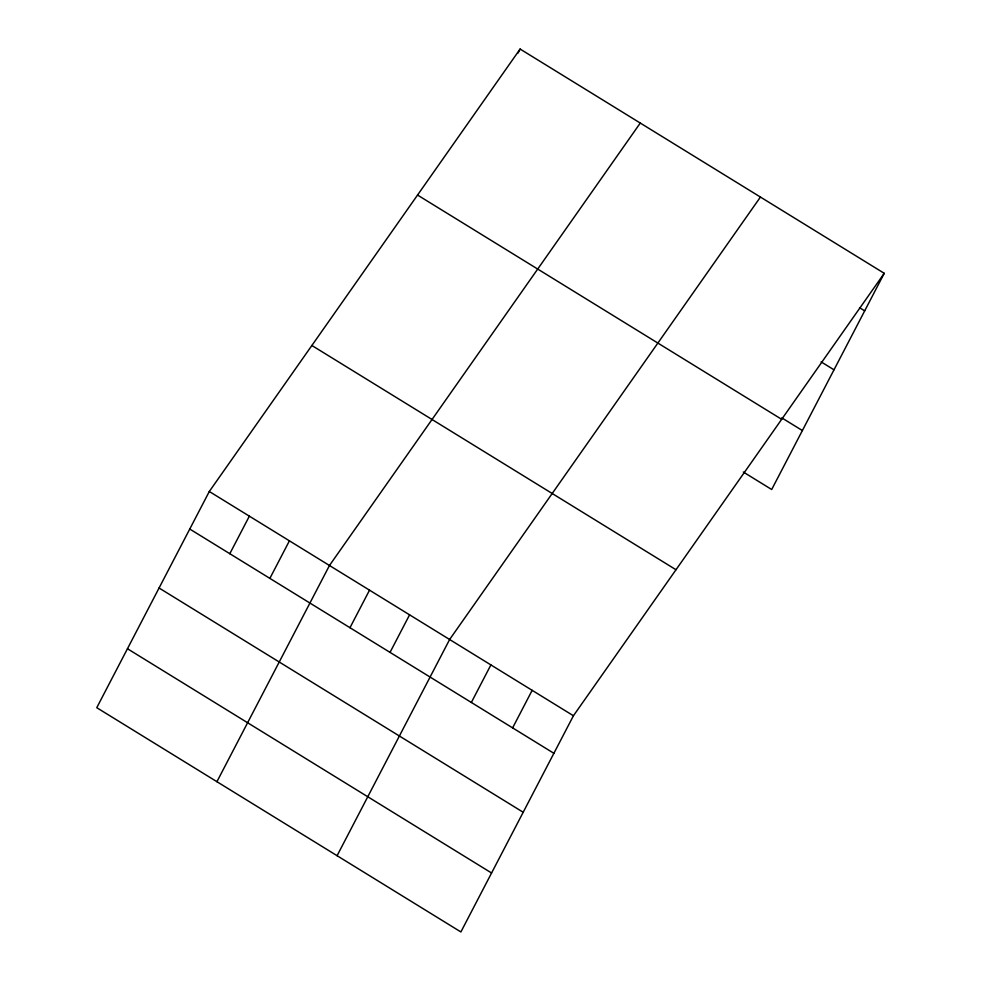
<?xml version="1.0" encoding="UTF-8"?>
<svg xmlns="http://www.w3.org/2000/svg" width="981" height="981" viewBox="0 0 981 981"><rect width="100%" height="100%" fill="white"/><g stroke="black" fill="none" stroke-linecap="round" stroke-linejoin="round"><path stroke-width="1.47" d="M209.309 491.493L96.763 707.693L460.886 931.95L573.431 715.75L884.237 273.307L520.114 49.05L209.309 491.493L573.431 715.75M229.812 553.713L249.358 516.165M518.029 53.072L520.114 49.05M269.873 578.373L289.42 540.825M216.924 781.698L329.469 565.497L640.274 123.054M349.972 627.717L369.518 590.17M390.033 652.377L409.58 614.829M337.084 855.702L449.629 639.502L760.434 197.058M471.346 702.47L490.892 664.922M512.622 727.877L532.156 690.33M884.237 273.307L771.691 489.507L743.316 472.033M859.54 307.678L864.69 310.854M821.109 361.866L833.997 369.812M781.747 417.845L802.384 430.549M417.55 195.06L781.673 419.316M311.872 345.484L675.995 569.74M189.762 529.041L553.885 753.298M159.069 587.999L523.192 812.256M127.456 648.735L491.567 872.992"/></g></svg>
